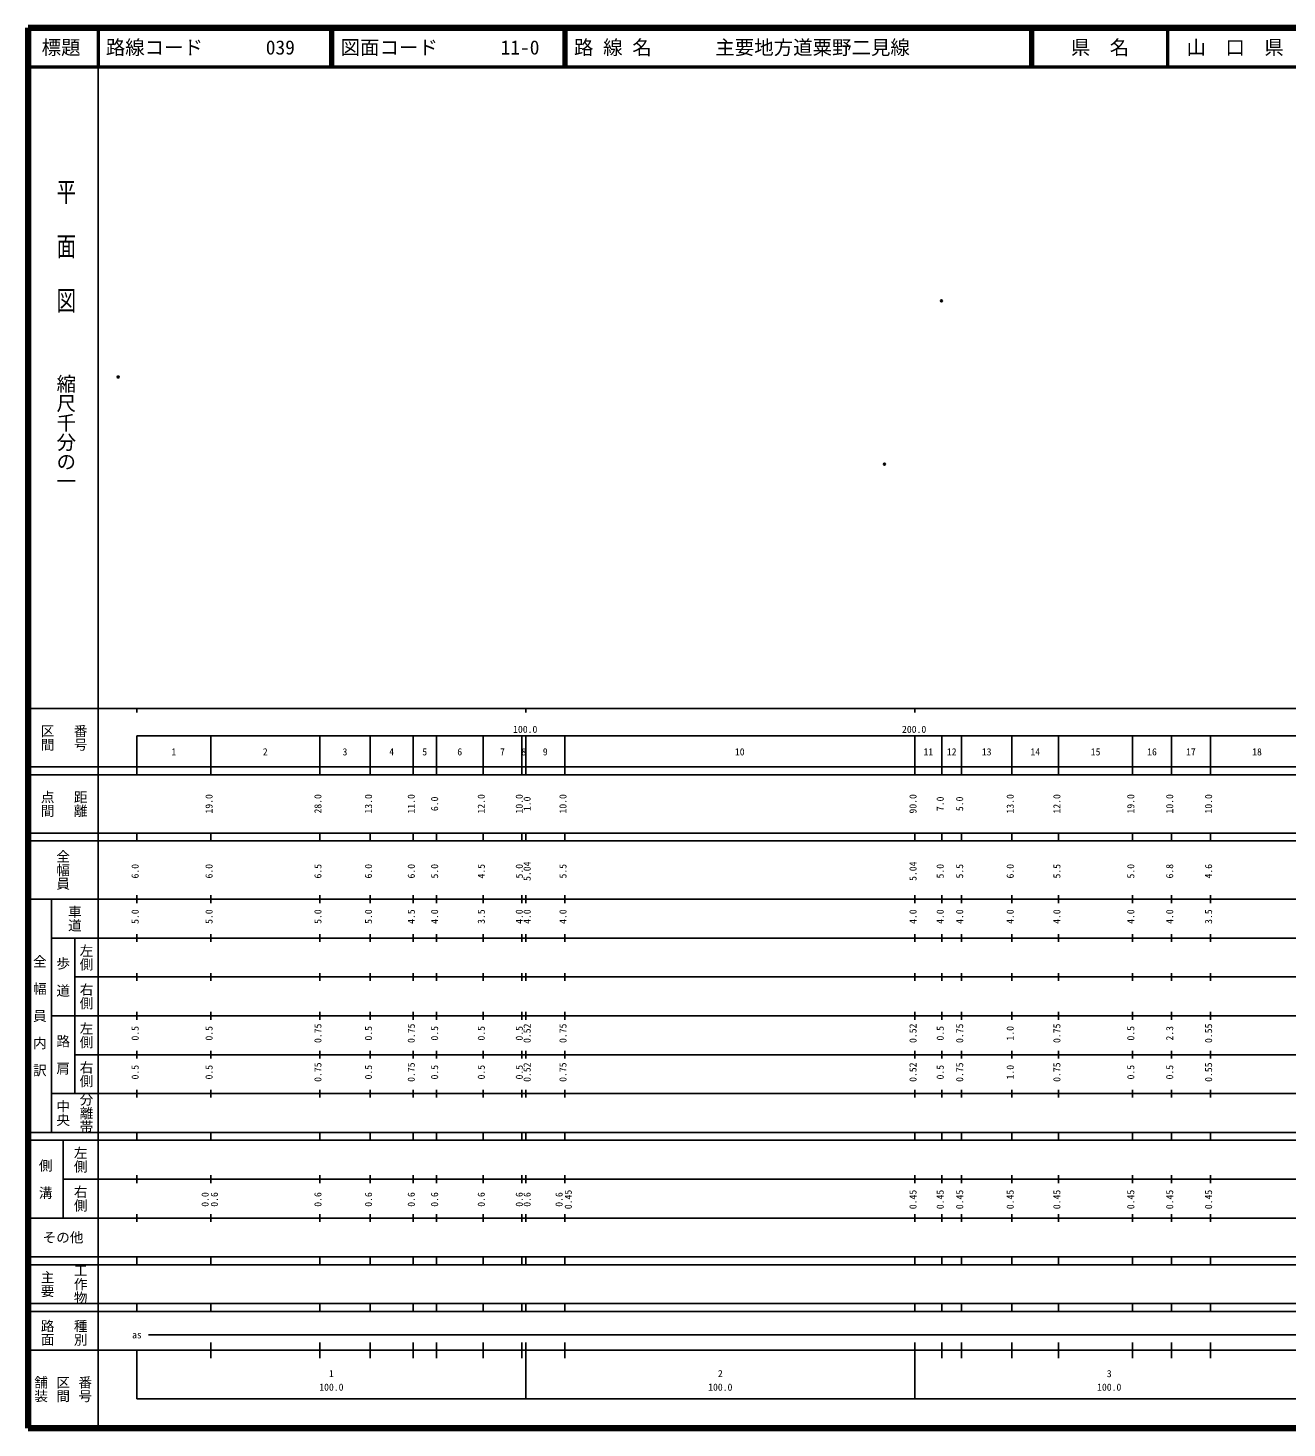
# Model space of a CAD drawing. Units: millimetres on the paper. Extents: x 40 to 680, y 20 to 380.
# Drawn here: x 40 to 363.7, y 20 to 380 of the extents above; entities that cross this region are included whole.
import ezdxf
from ezdxf.enums import TextEntityAlignment as Align

# ---------------------------------------------------------------- set-up
doc = ezdxf.new("R2010")
doc.units = ezdxf.units.MM
doc.header["$PDMODE"] = 32
doc.header["$PDSIZE"] = 0.5
doc.layers.add('M-OTRS', color=6, linetype='Continuous')
doc.layers.add('M-TTL-TXT', color=7, linetype='Continuous')
for name, color, linetype, lineweight in [('M-TTL', 2, 'Continuous', 140), ('M-TTL-BAND', 7, 'Continuous', 25), ('M-TTL-LINE', 7, 'Continuous', 50)]:
    doc.layers.add(name, color=color, linetype=linetype, lineweight=lineweight)
doc.styles.add('@ＭＳ ゴシック', font='')
doc.styles.add('ＭＳ ゴシック', font='')
doc.styles.get('@ＭＳ ゴシック').set_extended_font_data('@MS Gothic')
doc.styles.get('ＭＳ ゴシック').set_extended_font_data('MS Gothic')

msp = doc.modelspace()

# ---------------------------------------------------------------- linework, layer by layer
at = {"layer": 'M-OTRS'}
for p in [(274.867, 309.872), (63.185, 290.254), (260.2, 267.819)]:
    msp.add_point(p, dxfattribs=at)
at = {"layer": 'M-TTL'}
for p, q in [((40, 380), (40, 20)), ((680, 380), (40, 380)), ((40, 20), (680, 20))]:
    msp.add_line(p, q, dxfattribs=at)
at = {"layer": 'M-TTL-BAND'}
for p, q in [((58, 370), (58, 20)), ((40, 205), (579, 205)), ((68, 205), (68, 204)), ((168, 205), (168, 204)), ((268, 205), (268, 204)), ((68, 198), (579, 198)), ((68, 198), (68, 188)), ((87, 188), (87, 198)), ((115, 188), (115, 198)), ((128, 188), (128, 198)), ((139, 188), (139, 198)), ((145, 188), (145, 198)), ((157, 188), (157, 198)), ((167, 188), (167, 198)), ((168, 188), (168, 198)), ((178, 188), (178, 198)), ((268, 188), (268, 198)), ((275, 188), (275, 198)), ((280, 188), (280, 198)), ((293, 188), (293, 198)), ((305, 188), (305, 198)), ((324, 188), (324, 198)), ((334, 188), (334, 198)), ((344, 188), (344, 198)), ((40, 190), (579, 190)), ((40, 188), (579, 188)), ((40, 173), (579, 173)), ((68, 171), (68, 173)), ((87, 171), (87, 173)), ((115, 171), (115, 173)), ((128, 171), (128, 173)), ((139, 171), (139, 173)), ((145, 171), (145, 173)), ((157, 171), (157, 173)), ((167, 171), (167, 173)), ((168, 171), (168, 173)), ((178, 171), (178, 173)), ((268, 171), (268, 173)), ((275, 171), (275, 173)), ((280, 171), (280, 173)), ((293, 171), (293, 173)), ((305, 171), (305, 173)), ((324, 171), (324, 173)), ((334, 171), (334, 173)), ((344, 171), (344, 173)), ((40, 171), (579, 171)), ((40, 156), (579, 156)), ((46, 96), (46, 156)), ((68, 155), (68, 157)), ((87, 155), (87, 157)), ((115, 155), (115, 157)), ((128, 155), (128, 157)), ((139, 155), (139, 157)), ((145, 155), (145, 157)), ((157, 155), (157, 157)), ((167, 155), (167, 157)), ((168, 155), (168, 157)), ((178, 155), (178, 157)), ((268, 155), (268, 157)), ((275, 155), (275, 157)), ((280, 155), (280, 157)), ((293, 155), (293, 157)), ((305, 155), (305, 157)), ((324, 155), (324, 157)), ((334, 155), (334, 157)), ((344, 155), (344, 157)), ((46, 146), (579, 146)), ((52, 146), (52, 106)), ((68, 145), (68, 147)), ((87, 145), (87, 147)), ((115, 145), (115, 147)), ((128, 145), (128, 147)), ((139, 145), (139, 147)), ((145, 145), (145, 147)), ((157, 145), (157, 147)), ((167, 145), (167, 147)), ((168, 145), (168, 147)), ((178, 145), (178, 147)), ((268, 145), (268, 147)), ((275, 145), (275, 147)), ((280, 145), (280, 147)), ((293, 145), (293, 147)), ((305, 145), (305, 147)), ((324, 145), (324, 147)), ((334, 145), (334, 147)), ((344, 145), (344, 147)), ((68, 135), (68, 137)), ((87, 135), (87, 137)), ((115, 135), (115, 137)), ((128, 135), (128, 137)), ((139, 135), (139, 137)), ((145, 135), (145, 137)), ((157, 135), (157, 137)), ((167, 135), (167, 137)), ((168, 135), (168, 137)), ((178, 135), (178, 137)), ((268, 135), (268, 137)), ((275, 135), (275, 137)), ((280, 135), (280, 137)), ((293, 135), (293, 137)), ((305, 135), (305, 137)), ((324, 135), (324, 137)), ((334, 135), (334, 137)), ((344, 135), (344, 137)), ((52, 136), (579, 136)), ((46, 126), (579, 126)), ((68, 125), (68, 127)), ((87, 125), (87, 127)), ((115, 125), (115, 127)), ((128, 125), (128, 127)), ((139, 125), (139, 127)), ((145, 125), (145, 127)), ((157, 125), (157, 127)), ((167, 125), (167, 127)), ((168, 125), (168, 127)), ((178, 125), (178, 127)), ((268, 125), (268, 127)), ((275, 125), (275, 127)), ((280, 125), (280, 127)), ((293, 125), (293, 127)), ((305, 125), (305, 127)), ((324, 125), (324, 127)), ((334, 125), (334, 127)), ((344, 125), (344, 127)), ((52, 116), (579, 116)), ((68, 115), (68, 117)), ((87, 115), (87, 117)), ((115, 115), (115, 117)), ((128, 115), (128, 117)), ((139, 115), (139, 117)), ((145, 115), (145, 117)), ((157, 115), (157, 117)), ((167, 115), (167, 117)), ((168, 115), (168, 117)), ((178, 115), (178, 117)), ((268, 115), (268, 117)), ((275, 115), (275, 117)), ((280, 115), (280, 117)), ((293, 115), (293, 117)), ((305, 115), (305, 117)), ((324, 115), (324, 117)), ((334, 115), (334, 117)), ((344, 115), (344, 117)), ((46, 106), (579, 106)), ((68, 105), (68, 107)), ((87, 105), (87, 107)), ((115, 105), (115, 107)), ((128, 105), (128, 107)), ((139, 105), (139, 107)), ((145, 105), (145, 107)), ((157, 105), (157, 107)), ((167, 105), (167, 107)), ((168, 105), (168, 107)), ((178, 105), (178, 107)), ((268, 105), (268, 107)), ((275, 105), (275, 107)), ((280, 105), (280, 107)), ((293, 105), (293, 107)), ((305, 105), (305, 107)), ((324, 105), (324, 107)), ((334, 105), (334, 107)), ((344, 105), (344, 107)), ((40, 96), (579, 96)), ((40, 94), (579, 94)), ((49, 94), (49, 74)), ((68, 94), (68, 96)), ((87, 94), (87, 96)), ((115, 94), (115, 96)), ((128, 94), (128, 96)), ((139, 94), (139, 96)), ((145, 94), (145, 96)), ((157, 94), (157, 96)), ((167, 94), (167, 96)), ((168, 94), (168, 96)), ((178, 94), (178, 96)), ((268, 94), (268, 96)), ((275, 94), (275, 96)), ((280, 94), (280, 96)), ((293, 94), (293, 96)), ((305, 94), (305, 96)), ((324, 94), (324, 96)), ((334, 94), (334, 96)), ((344, 94), (344, 96)), ((49, 84), (579, 84)), ((68, 83), (68, 85)), ((87, 83), (87, 85)), ((115, 83), (115, 85)), ((128, 83), (128, 85)), ((139, 83), (139, 85)), ((145, 83), (145, 85)), ((157, 83), (157, 85)), ((167, 83), (167, 85)), ((168, 83), (168, 85)), ((178, 83), (178, 85)), ((268, 83), (268, 85)), ((275, 83), (275, 85)), ((280, 83), (280, 85)), ((293, 83), (293, 85)), ((305, 83), (305, 85)), ((324, 83), (324, 85)), ((334, 83), (334, 85)), ((344, 83), (344, 85)), ((40, 74), (579, 74)), ((68, 73), (68, 75)), ((87, 73), (87, 75)), ((115, 73), (115, 75)), ((128, 73), (128, 75)), ((139, 73), (139, 75)), ((145, 73), (145, 75)), ((157, 73), (157, 75)), ((167, 73), (167, 75)), ((168, 73), (168, 75)), ((178, 73), (178, 75)), ((268, 73), (268, 75)), ((275, 73), (275, 75)), ((280, 73), (280, 75)), ((293, 73), (293, 75)), ((305, 73), (305, 75)), ((324, 73), (324, 75)), ((334, 73), (334, 75)), ((344, 73), (344, 75)), ((40, 64), (579, 64)), ((40, 62), (579, 62)), ((68, 62), (68, 64)), ((87, 62), (87, 64)), ((115, 62), (115, 64)), ((128, 62), (128, 64)), ((139, 62), (139, 64)), ((145, 62), (145, 64)), ((157, 62), (157, 64)), ((167, 62), (167, 64)), ((168, 62), (168, 64)), ((178, 62), (178, 64)), ((268, 62), (268, 64)), ((275, 62), (275, 64)), ((280, 62), (280, 64)), ((293, 62), (293, 64)), ((305, 62), (305, 64)), ((324, 62), (324, 64)), ((334, 62), (334, 64)), ((344, 62), (344, 64)), ((40, 52), (579, 52)), ((68, 50), (68, 52)), ((87, 50), (87, 52)), ((115, 50), (115, 52)), ((128, 50), (128, 52)), ((139, 50), (139, 52)), ((145, 50), (145, 52)), ((157, 50), (157, 52)), ((167, 50), (167, 52)), ((168, 50), (168, 52)), ((178, 50), (178, 52)), ((268, 50), (268, 52)), ((275, 50), (275, 52)), ((280, 50), (280, 52)), ((293, 50), (293, 52)), ((305, 50), (305, 52)), ((324, 50), (324, 52)), ((334, 50), (334, 52)), ((344, 50), (344, 52)), ((40, 50), (579, 50)), ((71, 44), (565, 44)), ((40, 40), (579, 40)), ((68, 40), (68, 27.5)), ((87, 38), (87, 42)), ((115, 38), (115, 42)), ((128, 38), (128, 42)), ((139, 38), (139, 42)), ((145, 38), (145, 42)), ((157, 38), (157, 42)), ((167, 38), (167, 42)), ((168, 27.5), (168, 42)), ((178, 38), (178, 42)), ((268, 27.5), (268, 42)), ((275, 38), (275, 42)), ((280, 38), (280, 42)), ((293, 38), (293, 42)), ((305, 38), (305, 42)), ((324, 38), (324, 42)), ((334, 38), (334, 42)), ((344, 38), (344, 42)), ((68, 27.5), (579, 27.5))]:
    msp.add_line(p, q, dxfattribs=at)
at = {"layer": 'M-TTL-LINE'}
for p, q in [((58, 380), (58, 370)), ((117.75, 380), (117.75, 370)), ((118.25, 380), (118.25, 370)), ((177.75, 380), (177.75, 370)), ((178.25, 380), (178.25, 370)), ((297.75, 380), (297.75, 370)), ((298.25, 380), (298.25, 370)), ((333, 380), (333, 370)), ((40, 370), (680, 370))]:
    msp.add_line(p, q, dxfattribs=at)

# ---------------------------------------------------------------- texts
at = {"layer": 'M-TTL-BAND', "style": '@ＭＳ ゴシック', "width": 1.4}
msp.add_text('平  面  図', height=3.666, rotation=270, dxfattribs=at).set_placement((49.777, 306.475), align=Align.MIDDLE_RIGHT)
at = {"layer": 'M-TTL-BAND', "style": '@ＭＳ ゴシック'}
msp.add_text('縮尺千分の一', height=3.666, rotation=270, dxfattribs=at).set_placement((49.777, 261.03), align=Align.MIDDLE_RIGHT)
for s, p in [('区間', (45, 197.5)), ('番号', (53.5, 197.5)), ('点間', (45, 180.5)), ('距離', (53.5, 180.5)), ('全幅員', (49, 163.5)), ('車道', (52, 151)), ('左側', (55, 141)), ('全\u3000幅\u3000員\u3000内\u3000訳', (43, 126)), ('歩\u3000道', (49, 136)), ('右側', (55, 131)), ('左側', (55, 121)), ('路\u3000肩', (49, 116)), ('右側', (55, 111)), ('分離帯', (55, 101)), ('中央', (49, 101)), ('左側', (53.5, 89)), ('側\u3000溝', (44.5, 84)), ('右側', (53.5, 79)), ('工作物', (53.5, 57)), ('主要', (45, 57)), ('路面', (45, 44.5)), ('種別', (53.5, 44.5)), ('舗装', (43.333, 30)), ('区間', (49, 30)), ('番号', (54.667, 30))]:
    msp.add_text(s, height=2.566, rotation=270, dxfattribs=at).set_placement(p, align=Align.MIDDLE_CENTER)
at = {"layer": 'M-TTL-BAND', "style": 'ＭＳ ゴシック'}
for s, p in [('100.0', (167.844, 198.195)), ('200.0', (267.844, 198.195)), ('1', (77.5, 192.405)), ('2', (101, 192.405)), ('3', (121.5, 192.405)), ('4', (133.5, 192.405)), ('5', (142, 192.405)), ('6', (151, 192.405)), ('7', (162, 192.405)), ('8', (167.5, 192.405)), ('9', (173, 192.405)), ('10', (223, 192.405)), ('11', (271.5, 192.405)), ('12', (277.5, 192.405)), ('13', (286.5, 192.405)), ('14', (299, 192.405)), ('15', (314.5, 192.405)), ('16', (329, 192.405)), ('17', (339, 192.405)), ('18', (356, 192.405)), ('as', (68, 42.5)), ('1', (118, 32.523)), ('2', (218, 32.523)), ('3', (318, 32.523)), ('100.0', (118, 29.033)), ('100.0', (218, 29.033)), ('100.0', (318, 29.033))]:
    msp.add_text(s, height=1.833, dxfattribs=at).set_placement(p, align=Align.BOTTOM_CENTER)
for s, p in [('19.0', (88, 180.5)), ('28.0', (116, 180.5)), ('13.0', (129, 180.5)), ('11.0', (140, 180.5)), ('6.0', (146, 180.5)), ('12.0', (158, 180.5)), ('10.0', (167.766, 180.5)), ('1.0', (169.788, 180.5)), ('10.0', (179, 180.5)), ('90.0', (269, 180.5)), ('7.0', (276, 180.5)), ('5.0', (281, 180.5)), ('13.0', (294, 180.5)), ('12.0', (306, 180.5)), ('19.0', (325, 180.5)), ('10.0', (335, 180.5)), ('10.0', (345, 180.5)), ('6.0', (69, 163.174)), ('6.0', (88, 163.174)), ('6.5', (116, 163.174)), ('6.0', (129, 163.174)), ('6.0', (140, 163.174)), ('5.0', (146, 163.174)), ('4.5', (158, 163.174)), ('5.0', (167.766, 163.174)), ('5.04', (169.788, 163.174)), ('5.5', (179, 163.174)), ('5.04', (269, 163.174)), ('5.0', (276, 163.174)), ('5.5', (281, 163.174)), ('6.0', (294, 163.174)), ('5.5', (306, 163.174)), ('5.0', (325, 163.174)), ('6.8', (335, 163.174)), ('4.6', (345, 163.174)), ('5.0', (69, 151.5)), ('5.0', (88, 151.5)), ('5.0', (116, 151.5)), ('5.0', (129, 151.5)), ('4.5', (140, 151.5)), ('4.0', (146, 151.5)), ('3.5', (158, 151.5)), ('4.0', (167.766, 151.5)), ('4.0', (169.788, 151.5)), ('4.0', (179, 151.5)), ('4.0', (269, 151.5)), ('4.0', (276, 151.5)), ('4.0', (281, 151.5)), ('4.0', (294, 151.5)), ('4.0', (306, 151.5)), ('4.0', (325, 151.5)), ('4.0', (335, 151.5)), ('3.5', (345, 151.5)), ('0.5', (69, 121.5)), ('0.5', (88, 121.5)), ('0.75', (116, 121.5)), ('0.5', (129, 121.5)), ('0.75', (140, 121.5)), ('0.5', (146, 121.5)), ('0.5', (158, 121.5)), ('0.5', (167.766, 121.5)), ('0.52', (169.788, 121.5)), ('0.75', (179, 121.5)), ('0.52', (269, 121.5)), ('0.5', (276, 121.5)), ('0.75', (281, 121.5)), ('1.0', (294, 121.5)), ('0.75', (306, 121.5)), ('0.5', (325, 121.5)), ('2.3', (335, 121.5)), ('0.55', (345, 121.5)), ('0.5', (69, 111.5)), ('0.5', (88, 111.5)), ('0.75', (116, 111.5)), ('0.5', (129, 111.5)), ('0.75', (140, 111.5)), ('0.5', (146, 111.5)), ('0.5', (158, 111.5)), ('0.5', (167.766, 111.5)), ('0.52', (169.788, 111.5)), ('0.75', (179, 111.5)), ('0.52', (269, 111.5)), ('0.5', (276, 111.5)), ('0.75', (281, 111.5)), ('1.0', (294, 111.5)), ('0.75', (306, 111.5)), ('0.5', (325, 111.5)), ('0.5', (335, 111.5)), ('0.55', (345, 111.5)), ('0.0', (87, 78.764)), ('0.6', (89.37, 78.764)), ('0.6', (116, 78.764)), ('0.6', (129, 78.764)), ('0.6', (140, 78.764)), ('0.6', (146, 78.764)), ('0.6', (158, 78.764)), ('0.6', (167.766, 78.764)), ('0.6', (169.788, 78.764)), ('0.6', (178, 78.764)), ('0.45', (180.37, 78.764)), ('0.45', (269, 78.764)), ('0.45', (276, 78.764)), ('0.45', (281, 78.764)), ('0.45', (294, 78.764)), ('0.45', (306, 78.764)), ('0.45', (325, 78.764)), ('0.45', (335, 78.764)), ('0.45', (345, 78.764))]:
    msp.add_text(s, height=1.833, rotation=90, dxfattribs=at).set_placement(p, align=Align.BOTTOM_CENTER)
msp.add_text('その他', height=2.566, dxfattribs=at).set_placement((49, 69), align=Align.MIDDLE_CENTER)
at = {"layer": 'M-TTL-TXT', "style": 'ＭＳ ゴシック'}
for s, p in [('標題', (48.5, 375)), ('県\u3000名', (315.625, 375)), ('山\u3000口\u3000県', (350.375, 375))]:
    msp.add_text(s, height=3.666, dxfattribs=at).set_placement(p, align=Align.MIDDLE_CENTER)
for s, p in [('路線コード', (60, 375)), ('039', (101.142, 375)), ('図面コード', (120.38, 375)), ('11-0', (161.521, 375)), ('路 線 名', (180.38, 375)), ('主要地方道粟野二見線', (216.734, 375))]:
    msp.add_text(s, height=3.666, dxfattribs=at).set_placement(p, align=Align.MIDDLE_LEFT)

doc.saveas('drawing.dxf')
